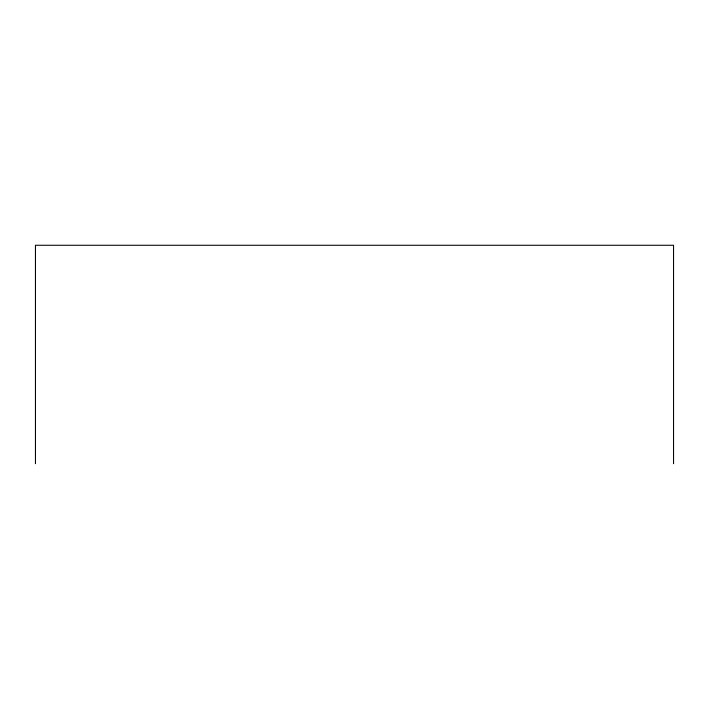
<?xml version="1.0" encoding="UTF-8"?>
<svg xmlns="http://www.w3.org/2000/svg" width="709" height="709" viewBox="0 0 709 709"><rect width="100%" height="100%" fill="white"/><g stroke="black" fill="none" stroke-linecap="round" stroke-linejoin="round"><path stroke-width="1.06" d="M673.55 463.73L673.55 245.27L35.45 245.27L35.45 463.73"/></g></svg>
